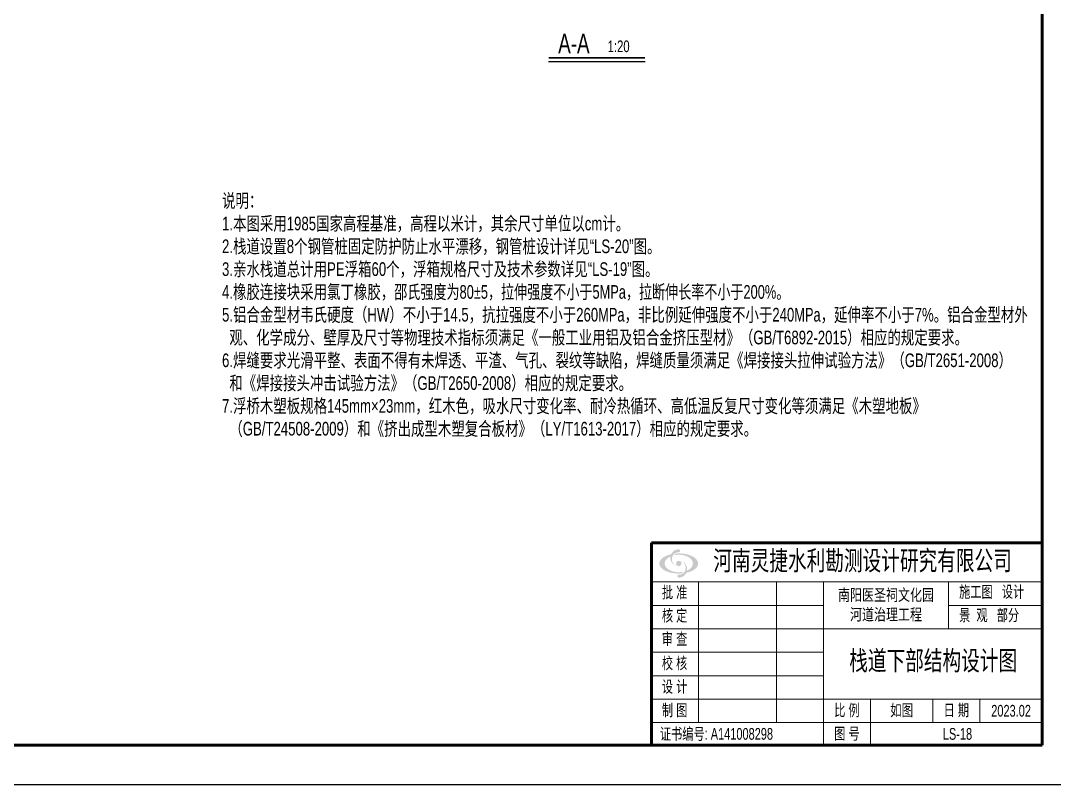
# Model space of a CAD drawing. Extents: x 104235 to 112395, y 52637 to 53451.
# Drawn here: x 110342.1 to 110606.5, y 53030.8 to 53226.3 of the extents above; entities that cross this region are included whole.
import ezdxf

# ---------------------------------------------------------------- set-up
doc = ezdxf.new("R2010")
doc.units = 0
doc.header["$LTSCALE"] = 1000
doc.layers.add('0-1', color=40, linetype='Continuous')
doc.layers.add('图框', color=7, linetype='Continuous')
for name, color, linetype, lineweight in [('02-标注', 3, 'Continuous', 25), ('07-文字', 7, 'Continuous', 0), ('图框粗线', 7, 'Continuous', 60), ('文字', 104, 'Continuous', 15), ('细实线', 2, 'Continuous', 15)]:
    doc.layers.add(name, color=color, linetype=linetype, lineweight=lineweight)
doc.styles.add('3.0号字', font='win7仿宋_GB2312.ttf', dxfattribs={"width": 0.7, "height": 3})
doc.styles.add('3.0号字-阿文', font='win7仿宋_GB2312.ttf', dxfattribs={"width": 0.72})
doc.styles.add('5.0号字-阿文', font='win7仿宋_GB2312.ttf', dxfattribs={"width": 0.72})
doc.styles.add('仿宋5号字', font='win7仿宋_GB2312.ttf', dxfattribs={"width": 0.7, "height": 5})

# ---------------------------------------------------------------- blocks, each defined once
blk = doc.blocks.new('3')
at = {"layer": '文字', "linetype": 'Continuous', "lineweight": 0}
blk.add_hatch(color=256, dxfattribs=at).paths.add_polyline_path([(103525.77, 52668.57), (103525.91, 52668.66), (103526.01, 52668.86), (103525.98, 52669.04), (103525.85, 52669.21), (103525.66, 52669.28), (103525.34, 52669.26), (103524.83, 52669.11), (103524.54, 52668.98), (103524.16, 52668.69), (103523.94, 52668.43), (103523.79, 52668.22), (103523.71, 52668.05), (103523.66, 52668.03), (103523.41, 52667.96), (103523.13, 52667.87), (103522.79, 52667.75), (103522.51, 52667.66), (103522.16, 52667.49), (103521.79, 52667.28), (103521.51, 52667.08), (103521.26, 52666.86), (103521.05, 52666.64), (103520.8, 52666.25), (103520.73, 52666.05), (103520.68, 52665.73), (103520.68, 52665.5), (103520.74, 52665.24), (103520.83, 52665), (103521.01, 52664.7), (103521.24, 52664.45), (103521.5, 52664.23), (103521.67, 52664.1), (103521.83, 52663.99), (103522.05, 52663.87), (103522.39, 52663.68), (103522.63, 52663.59), (103523.19, 52663.4), (103523.54, 52663.32), (103523.95, 52663.23), (103524.34, 52663.18), (103524.89, 52663.1), (103525.53, 52663.08), (103526.12, 52663.1), (103526.44, 52663.11), (103526.52, 52663.13), (103526.59, 52663.2), (103526.61, 52663.36), (103526.54, 52663.42), (103526.45, 52663.45), (103526.24, 52663.44), (103525.95, 52663.43), (103525.35, 52663.4), (103524.76, 52663.46), (103524.51, 52663.53), (103524.21, 52663.59), (103523.84, 52663.71), (103523.49, 52663.84), (103523.13, 52664.06), (103522.76, 52664.31), (103522.56, 52664.48), (103522.39, 52664.67), (103522.26, 52664.86), (103522.16, 52665.08), (103522.09, 52665.31), (103522.04, 52665.52), (103522.04, 52665.89), (103522.14, 52666.22), (103522.3, 52666.52), (103522.55, 52666.82), (103522.85, 52667.07), (103523.19, 52667.31), (103523.51, 52667.48), (103523.48, 52666.89), (103523.54, 52666.6), (103523.66, 52666.25), (103523.79, 52666.03), (103523.86, 52665.9), (103524.3, 52665.44), (103524.58, 52665.25), (103524.93, 52665.09), (103525.14, 52665.02), (103525.45, 52664.98), (103525.68, 52664.96), (103525.98, 52665.06), (103526.18, 52665.23), (103526.29, 52665.45), (103526.32, 52665.73), (103526.29, 52665.9), (103526.09, 52666.17), (103525.93, 52666.28), (103526.17, 52666.23), (103526.36, 52666.17), (103526.57, 52666.06), (103526.79, 52665.9), (103526.95, 52665.73), (103527.19, 52665.42), (103527.28, 52665.23), (103527.35, 52665), (103527.42, 52664.61), (103527.42, 52664.41), (103527.3, 52663.89), (103527.15, 52663.59), (103526.98, 52663.37), (103526.75, 52663.16), (103526.56, 52663.02), (103526.31, 52662.89), (103526.01, 52662.8), (103525.88, 52662.77), (103525.58, 52662.77), (103525.44, 52662.7), (103525.36, 52662.65), (103525.28, 52662.45), (103525.29, 52662.31), (103525.36, 52662.16), (103525.51, 52662.06), (103525.7, 52662.03), (103525.94, 52662.06), (103526.23, 52662.12), (103526.52, 52662.22), (103526.79, 52662.37), (103527.15, 52662.64), (103527.37, 52662.91), (103527.53, 52663.15), (103527.61, 52663.27), (103527.67, 52663.31), (103528.06, 52663.4), (103528.82, 52663.66), (103529.42, 52663.98), (103530.06, 52664.45), (103530.38, 52664.88), (103530.57, 52665.29), (103530.6, 52665.62), (103530.55, 52666.07), (103530.36, 52666.46), (103530.03, 52666.83), (103529.55, 52667.26), (103529, 52667.56), (103528.23, 52667.84), (103527.63, 52668.01), (103527.11, 52668.12), (103526.53, 52668.19), (103526, 52668.22), (103525.42, 52668.22), (103524.81, 52668.2), (103524.72, 52668.16), (103524.67, 52668.09), (103524.66, 52668.01), (103524.69, 52667.92), (103524.76, 52667.85), (103525.03, 52667.85), (103525.16, 52667.88), (103525.92, 52667.9), (103526.79, 52667.78), (103527.27, 52667.65), (103527.66, 52667.51), (103527.95, 52667.38), (103528.42, 52667.1), (103528.73, 52666.81), (103528.97, 52666.51), (103529.14, 52666.21), (103529.25, 52665.79), (103529.2, 52665.32), (103529.08, 52664.97), (103528.87, 52664.66), (103528.6, 52664.36), (103528.3, 52664.13), (103527.77, 52663.84), (103527.78, 52664), (103527.78, 52664.41), (103527.75, 52664.65), (103527.71, 52664.81), (103527.59, 52665.1), (103527.46, 52665.32), (103527.27, 52665.57), (103527.09, 52665.77), (103526.9, 52665.92), (103526.49, 52666.17), (103526.25, 52666.25), (103526.06, 52666.29), (103525.84, 52666.33), (103525.58, 52666.33), (103525.32, 52666.26), (103525.12, 52666.11), (103525.01, 52665.93), (103524.95, 52665.7), (103524.98, 52665.48), (103525.07, 52665.29), (103525.2, 52665.12), (103525.39, 52665.01), (103525.39, 52665), (103525.26, 52665.03), (103525.18, 52665.05), (103525.02, 52665.1), (103524.74, 52665.23), (103524.48, 52665.41), (103524.3, 52665.6), (103524.14, 52665.82), (103524.03, 52666.02), (103523.92, 52666.3), (103523.87, 52666.63), (103523.87, 52666.91), (103523.94, 52667.32), (103524.09, 52667.66), (103524.31, 52667.97), (103524.67, 52668.26), (103524.94, 52668.4), (103525.23, 52668.49), (103525.55, 52668.54), (103525.73, 52668.56)])
at = {"layer": '图框'}
blk.add_line((103034.62, 52609.13), (103628.62, 52609.13), dxfattribs=at)
at = {"layer": '图框粗线'}
for p, q in [((103618.62, 52619.13), (103618.62, 53019.13)), ((103618.65, 52670.94), (103518.65, 52670.94)), ((103518.65, 52670.94), (103518.65, 52618.94)), ((103059.62, 52619.13), (103618.62, 52619.13))]:
    blk.add_line(p, q, dxfattribs=at)
at = {"layer": '细实线'}
for p, q in [((103618.65, 52660.94), (103518.65, 52660.94)), ((103530.65, 52660.94), (103530.65, 52624.94)), ((103550.65, 52660.94), (103550.65, 52624.94)), ((103562.65, 52660.94), (103562.65, 52618.94)), ((103594.65, 52660.94), (103594.65, 52648.94)), ((103562.65, 52654.94), (103518.65, 52654.94)), ((103618.65, 52654.94), (103594.65, 52654.94)), ((103618.65, 52648.94), (103518.65, 52648.94)), ((103562.65, 52642.94), (103518.65, 52642.94)), ((103562.65, 52636.94), (103518.65, 52636.94)), ((103618.65, 52630.94), (103518.65, 52630.94)), ((103574.65, 52630.94), (103574.65, 52618.94)), ((103590.65, 52630.94), (103590.65, 52624.94)), ((103602.65, 52630.94), (103602.65, 52624.94)), ((103618.65, 52624.94), (103518.65, 52624.94))]:
    blk.add_line(p, q, dxfattribs=at)
at = {"layer": '文字', "style": '3.0号字', "width": 0.7}
blk.add_text('证书编号: A141008298 ', height=3, dxfattribs=at).set_placement((103520.8, 52620.55))
at = {"layer": '文字', "insert": (103534.47, 52668.92), "char_height": 5, "attachment_point": 1, "style": '仿宋5号字'}
blk.add_mtext('河南灵捷水利勘测设计研究有限公司', dxfattribs=at)
at = {"layer": '文字', "char_height": 3, "attachment_point": 1, "line_spacing_factor": 1.5, "style": '3.0号字'}
for s, insert in [('批 准', (103521.31, 52659.77)), ('施工图   设计', (103597.35, 52659.93)), ('核 定', (103521.31, 52653.84)), ('景  观   部分', (103597.35, 52653.94)), ('审 查', (103521.31, 52647.86)), ('校 核', (103521.31, 52641.66)), ('设 计', (103521.31, 52635.64)), ('制 图', (103521.31, 52629.61))]:
    blk.add_mtext(s, dxfattribs=dict(at, insert=insert))
at = {"layer": '文字', "insert": (103578.65, 52654.94), "char_height": 3, "width": 32, "attachment_point": 5, "style": '3.0号字-阿文'}
blk.add_mtext('{\\W0.75;南阳医圣祠文化园\\P河道治理工程}', dxfattribs=at)
at = {"layer": '文字', "char_height": 3, "attachment_point": 5, "line_spacing_factor": 1.5}
for s, insert, width, style in [('比 例', (103568.65, 52627.94), 12, '3.0号字'), ('如图', (103582.65, 52627.94), 16, '3.0号字-阿文'), ('日 期', (103596.65, 52627.94), 8.7438, '3.0号字'), ('2023.02', (103610.65, 52627.94), 11.1671, '3.0号字'), ('图 号 ', (103568.65, 52621.94), 12, '3.0号字')]:
    blk.add_mtext(s, dxfattribs=dict(at, insert=insert, width=width, style=style))

msp = doc.modelspace()

# ---------------------------------------------------------------- linework, layer by layer
at = {"layer": '02-标注', "color": 0, "const_width": 0.4}
msp.add_lwpolyline([(110477.1, 53216.8), (110501.78, 53216.8)], dxfattribs=at)
at = {"layer": '02-标注', "color": 0}
msp.add_lwpolyline([(110477.1, 53215.8), (110501.78, 53215.8)], dxfattribs=at)

# ---------------------------------------------------------------- block references
at = {"layer": '0-1'}
msp.add_blockref('3', (6984.78, 421.71, 283284.03), dxfattribs=at)

# ---------------------------------------------------------------- texts
at = {"layer": '07-文字', "width": 0.72}
for s, height, style, p in [('A-A', 5, '5.0号字-阿文', (110479.57, 53217.97)), ('1:20', 3, '3.0号字-阿文', (110492.22, 53218.23))]:
    msp.add_text(s, height=height, dxfattribs=dict(at, style=style)).set_placement(p)
at = {"layer": '07-文字', "insert": (110393.57, 53181.96), "char_height": 3.5, "width": 203.0441, "attachment_point": 1, "style": '3.0号字-阿文'}
msp.add_mtext('\\A1;说明：\\P1.本图采用1985国家高程基准，高程以米计，其余尺寸单位以cm计。\\P2.栈道设置8个钢管桩固定防护防止水平漂移，钢管桩设计详见“{\\A0;LS-20”}图。\\P3.亲水栈道总计用PE浮箱60个，浮箱规格尺寸及技术参数详见“{\\A0;LS-19”图}。\\P4.橡胶连接块采用氯丁橡胶，{\\A0;\\W0.7;\\C7;邵氏强度为80±5，拉伸强度不小于5MPa，拉断伸长率不小于200%}。\\P5.铝合金型材韦氏硬度（HW）不小于14.5，抗拉强度不小于260{\\A0;\\W0.7;\\C7;MPa}，非比例延伸强度不小于240{\\A0;\\W0.7;\\C7;MPa}，延伸率不小于7%。铝合金型材外\\P  观、化学成分、壁厚及尺寸等物理技术指标须满足《一般工业用铝及铝合金挤压型材》（GB/T6892-2015）相应的规定要求。\\P6.焊缝要求光滑平整、表面不得有未焊透、平渣、气孔、裂纹等缺陷，焊缝质量须满足《焊接接头拉伸试验方法》（GB/T2651-2008）\\P  和《焊接接头冲击试验方法》（GB/T2650-2008）相应的规定要求。\\P7.浮桥木塑板规格145mm{\\A0;×23}mm，红木色，吸水尺寸变化率、耐冷热循环、高低温反复尺寸变化等须满足《木塑地板》\\P  （GB/T24508-2009）和《挤出成型木塑复合板材》（LY/T1613-2017）相应的规定要求。', dxfattribs=at)
at = {"layer": '07-文字', "attachment_point": 1, "style": '3.0号字'}
for s, width, insert, char_height in [('\\pi6.1931;栈道下部结构设计图', 55.1808, (110547.82, 53065.02, 283284.03), 5), ('\\pi15.182;LS-18', 37.2431, (110562.79, 53045.25, 283284.03), 3)]:
    msp.add_mtext_dynamic_manual_height_columns(s, width=width, gutter_width=15, heights=[0], dxfattribs=dict(at, insert=insert, char_height=char_height))

doc.saveas('drawing.dxf')
